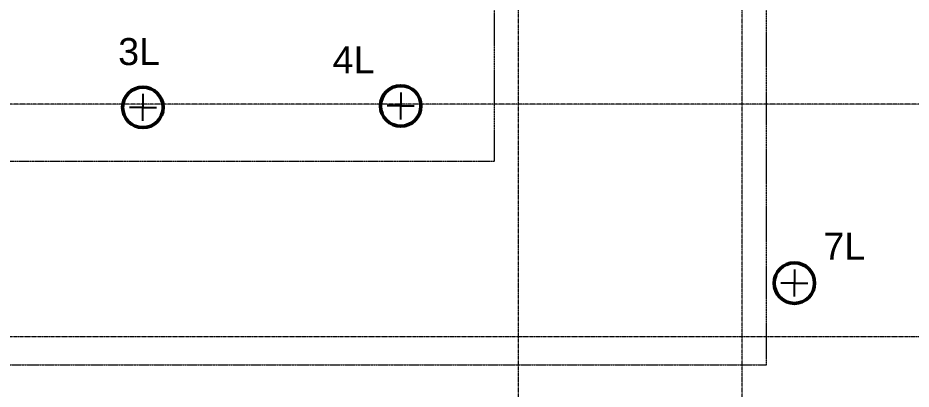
# Model space of a CAD drawing. Header units: millimetres. Extents: x 984 to 425800, y -34355 to 59419.
# Drawn here: x 365614 to 398748, y 1643 to 15396 of the extents above; entities that cross this region are included whole.
import ezdxf

# ---------------------------------------------------------------- set-up
doc = ezdxf.new("R2010")
doc.units = ezdxf.units.MM
doc.linetypes.add('DPA_Grid _ Level 100', pattern=[10, 5.5, -1.6, 1.3, -1.6])
doc.linetypes.add('DPA_Hidden 100', pattern=[7.2, 4.7, -2.5])
for name, color, linetype, lineweight in [('A-ANNO-NOTE', 3, 'Continuous', 25), ('A-DETL', 1, 'Continuous', 70), ('G-ANNO-TEXT', 3, 'Continuous', 9), ('S-GRID', 251, 'Continuous', 9)]:
    doc.layers.add(name, color=color, linetype=linetype, lineweight=lineweight)
doc.styles.add('Arial_4', font='arial.ttf', dxfattribs={"height": 1000})

# ---------------------------------------------------------------- blocks, each defined once
blk = doc.blocks.new('DPA_GM_ROW_Node - Small-3986038-4110-01 GROUND LEVEL - REFLECTED CEILING PLAN')
at = {"layer": 'A-ANNO-NOTE'}
for p, q in [((0, 1), (0, 0)), ((0, 0), (-1, 0)), ((0, 0), (1, 0)), ((0, -1), (0, 0))]:
    blk.add_line(p, q, dxfattribs=at)
at = {"layer": 'A-ANNO-NOTE', "lineweight": 50}
blk.add_circle((0, 0), 1.5, dxfattribs=at)

msp = doc.modelspace()

# ---------------------------------------------------------------- linework, layer by layer
at = {"layer": 'A-DETL', "linetype": 'DPA_Hidden 100', "lineweight": 9}
for p, q in [((383280.8, 37259), (383280.8, 10079)), ((393380.8, 2544.8), (393380.8, 37259)), ((383280.8, 10079), (364777.3, 10079)), ((364775.8, 2544.8), (393380.8, 2544.8))]:
    msp.add_line(p, q, dxfattribs=at)
at = {"layer": 'S-GRID', "linetype": 'DPA_Grid _ Level 100'}
for p, q in [((384180.8, -30742.3), (384180.8, 54919.2)), ((392480.8, -30742.3), (392480.8, 54919.2)), ((415577.1, 12194), (59238.8, 12194)), ((414674.9, 3579), (59238.8, 3579))]:
    msp.add_line(p, q, dxfattribs=at)

# ---------------------------------------------------------------- block references
at = {"layer": 'A-ANNO-NOTE', "xscale": 500, "yscale": 500, "zscale": 500}
for p in [(370250.7, 12079.9), (379815.9, 12133.4), (394417.7, 5570.9)]:
    msp.add_blockref('DPA_GM_ROW_Node - Small-3986038-4110-01 GROUND LEVEL - REFLECTED CEILING PLAN', p, dxfattribs=at)

# ---------------------------------------------------------------- texts
at = {"layer": 'G-ANNO-TEXT', "color": 7, "char_height": 1000, "width": 1924.05, "attachment_point": 1, "style": 'Arial_4'}
for s, insert in [('3L', (369334.5, 14647.7)), ('4L', (377289, 14347.7)), ('7L', (395492.7, 7433.5))]:
    msp.add_mtext(s, dxfattribs=dict(at, insert=insert))

doc.saveas('drawing.dxf')
